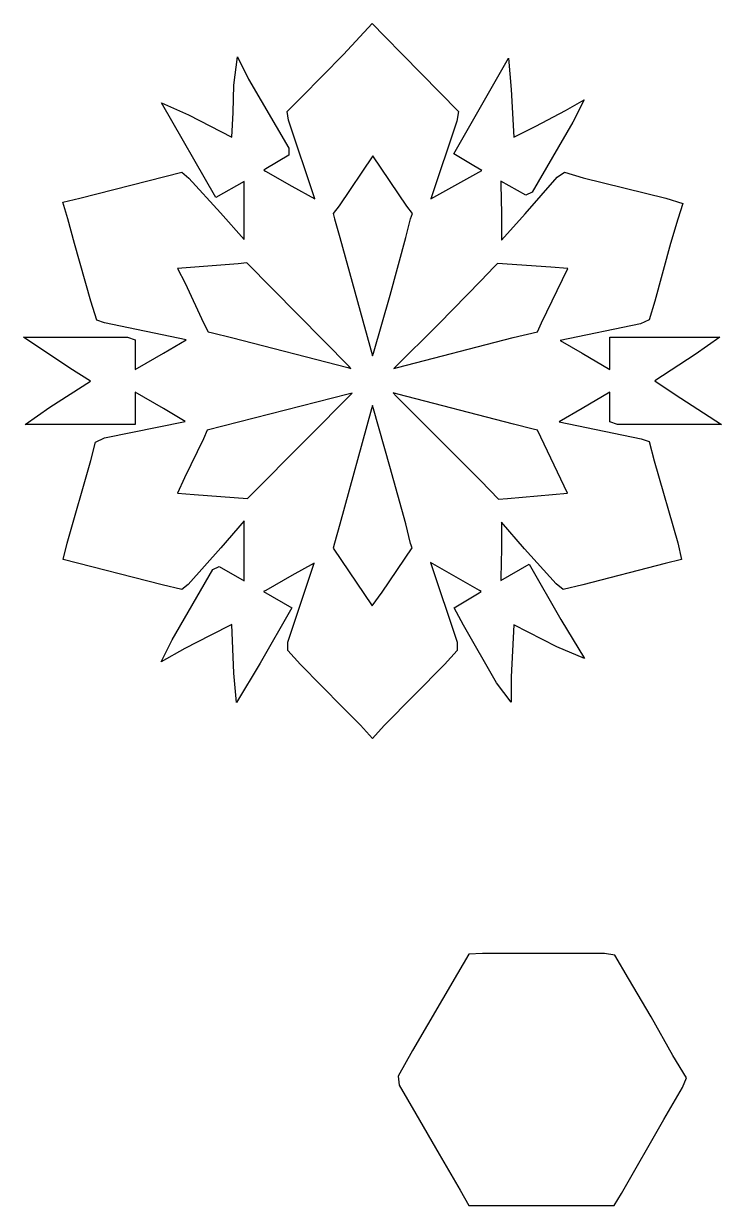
# Model space of a CAD drawing. Header units: centimetres. Extents: x -33.8 to 29.1, y -41.9 to 41.6.
# Drawn here: x -33.04 to -22.64, y -39.13 to -21.52 of the extents above; entities that cross this region are included whole.
import ezdxf

# ---------------------------------------------------------------- set-up
doc = ezdxf.new("R2010")
doc.units = ezdxf.units.CM
doc.header["$MEASUREMENT"] = 0
doc.layers.add('layer 1', color=7, linetype='Continuous')

msp = doc.modelspace()

# ---------------------------------------------------------------- linework, layer by layer
at = {"layer": 'layer 1', "color": 177}
for points, knots in [([(-23.644, -28.03249), (-23.644, -28.03249), (-23.71571, -27.74542), (-23.71571, -27.74542), (-23.71571, -27.74542), (-23.71571, -27.74542), (-23.83666, -27.70519), (-23.83666, -27.70519), (-23.83666, -27.70519), (-23.83666, -27.70519), (-25.06057, -27.45364), (-25.06057, -27.45364), (-25.06057, -27.45364), (-25.06057, -27.45364), (-24.71388, -27.25469), (-24.71388, -27.25469), (-24.71388, -27.25469), (-24.71388, -27.25469), (-24.30508, -27.01094), (-24.30508, -27.01094), (-24.30508, -27.01094), (-24.30508, -27.01094), (-24.30508, -27.45326), (-24.30508, -27.45326), (-24.30508, -27.45326), (-24.30508, -27.45326), (-24.18924, -27.49208), (-24.18924, -27.49208), (-24.18924, -27.49208), (-24.18924, -27.49208), (-22.64122, -27.49208), (-22.64122, -27.49208), (-22.64122, -27.49208), (-22.64122, -27.49208), (-22.90567, -27.31579), (-22.90567, -27.31579), (-22.90567, -27.31579), (-22.90567, -27.31579), (-23.33012, -27.04465), (-23.33012, -27.04465), (-23.33012, -27.04465), (-23.33012, -27.04465), (-23.63377, -26.84234), (-23.63377, -26.84234), (-23.63377, -26.84234), (-23.63377, -26.84234), (-23.03365, -26.44936), (-23.03365, -26.44936), (-23.03365, -26.44936), (-23.03365, -26.44936), (-22.66547, -26.19179), (-22.66547, -26.19179), (-22.66547, -26.19179), (-22.66547, -26.19179), (-24.30508, -26.19179), (-24.30508, -26.19179), (-24.30508, -26.19179), (-24.30508, -26.19179), (-24.30508, -26.67298), (-24.30508, -26.67298), (-24.30508, -26.67298), (-24.30508, -26.67298), (-24.715, -26.4285), (-24.715, -26.4285), (-24.715, -26.4285), (-24.715, -26.4285), (-25.0454, -26.2389), (-25.0454, -26.2389), (-25.0454, -26.2389), (-25.0454, -26.2389), (-23.84754, -25.99332), (-23.84754, -25.99332), (-23.84754, -25.99332), (-23.84754, -25.99332), (-23.71606, -25.93121), (-23.71606, -25.93121), (-23.71606, -25.93121), (-23.71606, -25.93121), (-23.63262, -25.65351), (-23.63262, -25.65351), (-23.63262, -25.65351), (-23.63262, -25.65351), (-23.39733, -24.79461), (-23.39733, -24.79461), (-23.39733, -24.79461), (-23.39733, -24.79461), (-23.29218, -24.43273), (-23.29218, -24.43273), (-23.29218, -24.43273), (-23.29218, -24.43273), (-23.21398, -24.1979), (-23.21398, -24.1979), (-23.21398, -24.1979), (-23.21398, -24.1979), (-23.4664, -24.12055), (-23.4664, -24.12055), (-23.4664, -24.12055), (-23.4664, -24.12055), (-24.70005, -23.81524), (-24.70005, -23.81524), (-24.70005, -23.81524), (-24.70005, -23.81524), (-24.97915, -23.7316), (-24.97915, -23.7316), (-24.97915, -23.7316), (-24.97915, -23.7316), (-25.08749, -23.8037), (-25.08749, -23.8037), (-25.08749, -23.8037), (-25.08749, -23.8037), (-25.5659, -24.35022), (-25.5659, -24.35022), (-25.5659, -24.35022), (-25.5659, -24.35022), (-25.9166, -24.74453), (-25.9166, -24.74453), (-25.9166, -24.74453), (-25.9166, -24.74453), (-25.9166, -24.35275), (-25.9166, -24.35275), (-25.9166, -24.35275), (-25.9166, -24.35275), (-25.92844, -23.90743), (-25.92844, -23.90743), (-25.92844, -23.90743), (-25.92844, -23.90743), (-25.92844, -23.86493), (-25.92844, -23.86493), (-25.92844, -23.86493), (-25.92844, -23.86493), (-25.55567, -24.07516), (-25.55567, -24.07516), (-25.55567, -24.07516), (-25.55567, -24.07516), (-25.46086, -24.02791), (-25.46086, -24.02791), (-25.46086, -24.02791), (-25.46086, -24.02791), (-24.85378, -22.98416), (-24.85378, -22.98416), (-24.85378, -22.98416), (-24.85378, -22.98416), (-24.68794, -22.6531), (-24.68794, -22.6531), (-24.68794, -22.6531), (-24.68794, -22.6531), (-24.96393, -22.8103), (-24.96393, -22.8103), (-24.96393, -22.8103), (-24.96393, -22.8103), (-25.40737, -23.04355), (-25.40737, -23.04355), (-25.40737, -23.04355), (-25.40737, -23.04355), (-25.73431, -23.20696), (-25.73431, -23.20696), (-25.73431, -23.20696), (-25.73431, -23.20696), (-25.77547, -22.49768), (-25.77547, -22.49768), (-25.77547, -22.49768), (-25.77547, -22.49768), (-25.81117, -22.03215), (-25.81117, -22.03215), (-25.81117, -22.03215), (-25.81117, -22.03215), (-26.6261, -23.45758), (-26.6261, -23.45758), (-26.6261, -23.45758), (-26.6261, -23.45758), (-26.33148, -23.63764), (-26.33148, -23.63764), (-26.33148, -23.63764), (-26.33148, -23.63764), (-26.2119, -23.70509), (-26.2119, -23.70509), (-26.2119, -23.70509), (-26.2119, -23.70509), (-26.97232, -24.12982), (-26.97232, -24.12982), (-26.97232, -24.12982), (-26.97232, -24.12982), (-26.58194, -22.97194), (-26.58194, -22.97194), (-26.58194, -22.97194), (-26.58194, -22.97194), (-26.55927, -22.82451), (-26.55927, -22.82451), (-26.55927, -22.82451), (-26.55927, -22.82451), (-27.39356, -21.97885), (-27.39356, -21.97885), (-27.39356, -21.97885), (-27.39356, -21.97885), (-27.65441, -21.70624), (-27.65441, -21.70624), (-27.65441, -21.70624), (-27.65441, -21.70624), (-27.84407, -21.51669), (-27.84407, -21.51669), (-27.84407, -21.51669), (-27.84407, -21.51669), (-28.27455, -21.978), (-28.27455, -21.978), (-28.27455, -21.978), (-28.27455, -21.978), (-28.89878, -22.61372), (-28.89878, -22.61372), (-28.89878, -22.61372), (-28.89878, -22.61372), (-29.10966, -22.82451), (-29.10966, -22.82451), (-29.10966, -22.82451), (-29.10966, -22.82451), (-29.09114, -22.95457), (-29.09114, -22.95457), (-29.09114, -22.95457), (-29.09114, -22.95457), (-28.69712, -24.13004), (-28.69712, -24.13004), (-28.69712, -24.13004), (-28.69712, -24.13004), (-29.0422, -23.94191), (-29.0422, -23.94191), (-29.0422, -23.94191), (-29.0422, -23.94191), (-29.43395, -23.71638), (-29.43395, -23.71638), (-29.43395, -23.71638), (-29.43395, -23.71638), (-29.46153, -23.70168), (-29.46153, -23.70168), (-29.46153, -23.70168), (-29.46153, -23.70168), (-29.42973, -23.68349), (-29.42973, -23.68349), (-29.42973, -23.68349), (-29.42973, -23.68349), (-29.08833, -23.47872), (-29.08833, -23.47872), (-29.08833, -23.47872), (-29.08833, -23.47872), (-29.08833, -23.3746), (-29.08833, -23.3746), (-29.08833, -23.3746), (-29.08833, -23.3746), (-29.68796, -22.34411), (-29.68796, -22.34411), (-29.68796, -22.34411), (-29.68796, -22.34411), (-29.85383, -22.0124), (-29.85383, -22.0124), (-29.85383, -22.0124), (-29.85383, -22.0124), (-29.9056, -22.43162), (-29.9056, -22.43162), (-29.9056, -22.43162), (-29.9056, -22.43162), (-29.91725, -22.84142), (-29.91725, -22.84142), (-29.91725, -22.84142), (-29.91725, -22.84142), (-29.93773, -23.20988), (-29.93773, -23.20988), (-29.93773, -23.20988), (-29.93773, -23.20988), (-30.58313, -22.87702), (-30.58313, -22.87702), (-30.58313, -22.87702), (-30.58313, -22.87702), (-30.98402, -22.69492), (-30.98402, -22.69492), (-30.98402, -22.69492), (-30.98402, -22.69492), (-30.17512, -24.10985), (-30.17512, -24.10985), (-30.17512, -24.10985), (-30.17512, -24.10985), (-29.75227, -23.86799), (-29.75227, -23.86799), (-29.75227, -23.86799), (-29.75227, -23.86799), (-29.75217, -24.73648), (-29.75217, -24.73648), (-29.75217, -24.73648), (-29.75217, -24.73648), (-30.10368, -24.33764), (-30.10368, -24.33764), (-30.10368, -24.33764), (-30.10368, -24.33764), (-30.57533, -23.81911), (-30.57533, -23.81911), (-30.57533, -23.81911), (-30.57533, -23.81911), (-30.68255, -23.73188), (-30.68255, -23.73188), (-30.68255, -23.73188), (-30.68255, -23.73188), (-32.20095, -24.12008), (-32.20095, -24.12008), (-32.20095, -24.12008), (-32.20095, -24.12008), (-32.45506, -24.17862), (-32.45506, -24.17862), (-32.45506, -24.17862), (-32.45506, -24.17862), (-32.37855, -24.42643), (-32.37855, -24.42643), (-32.37855, -24.42643), (-32.37855, -24.42643), (-32.28354, -24.79434), (-32.28354, -24.79434), (-32.28354, -24.79434), (-32.28354, -24.79434), (-32.03565, -25.65566), (-32.03565, -25.65566), (-32.03565, -25.65566), (-32.03565, -25.65566), (-31.9506, -25.93918), (-31.9506, -25.93918), (-31.9506, -25.93918), (-31.9506, -25.93918), (-31.83249, -25.97856), (-31.83249, -25.97856), (-31.83249, -25.97856), (-31.83249, -25.97856), (-30.61687, -26.22842), (-30.61687, -26.22842), (-30.61687, -26.22842), (-30.61687, -26.22842), (-30.95396, -26.4285), (-30.95396, -26.4285), (-30.95396, -26.4285), (-30.95396, -26.4285), (-31.34459, -26.65337), (-31.34459, -26.65337), (-31.34459, -26.65337), (-31.34459, -26.65337), (-31.37569, -26.67202), (-31.37569, -26.67202), (-31.37569, -26.67202), (-31.37569, -26.67202), (-31.37569, -26.2303), (-31.37569, -26.2303), (-31.37569, -26.2303), (-31.37569, -26.2303), (-31.49164, -26.19179), (-31.49164, -26.19179), (-31.49164, -26.19179), (-31.49164, -26.19179), (-33.03908, -26.19179), (-33.03908, -26.19179), (-33.03908, -26.19179), (-33.03908, -26.19179), (-32.34868, -26.65214), (-32.34868, -26.65214), (-32.34868, -26.65214), (-32.34868, -26.65214), (-32.04318, -26.84553), (-32.04318, -26.84553), (-32.04318, -26.84553), (-32.04318, -26.84553), (-32.64712, -27.2345), (-32.64712, -27.2345), (-32.64712, -27.2345), (-32.64712, -27.2345), (-33.0153, -27.49208), (-33.0153, -27.49208), (-33.0153, -27.49208), (-33.0153, -27.49208), (-31.37569, -27.49208), (-31.37569, -27.49208), (-31.37569, -27.49208), (-31.37569, -27.49208), (-31.37569, -27.00808), (-31.37569, -27.00808), (-31.37569, -27.00808), (-31.37569, -27.00808), (-30.95508, -27.25469), (-30.95508, -27.25469), (-30.95508, -27.25469), (-30.95508, -27.25469), (-30.63258, -27.44601), (-30.63258, -27.44601), (-30.63258, -27.44601), (-30.63258, -27.44601), (-31.83295, -27.69043), (-31.83295, -27.69043), (-31.83295, -27.69043), (-31.83295, -27.69043), (-31.96716, -27.75369), (-31.96716, -27.75369), (-31.96716, -27.75369), (-31.96716, -27.75369), (-32.03592, -28.02921), (-32.03592, -28.02921), (-32.03592, -28.02921), (-32.03592, -28.02921), (-32.39096, -29.25976), (-32.39096, -29.25976), (-32.39096, -29.25976), (-32.39096, -29.25976), (-32.4481, -29.5068), (-32.4481, -29.5068), (-32.4481, -29.5068), (-32.4481, -29.5068), (-30.97537, -29.88175), (-30.97537, -29.88175), (-30.97537, -29.88175), (-30.97537, -29.88175), (-30.68209, -29.95158), (-30.68209, -29.95158), (-30.68209, -29.95158), (-30.68209, -29.95158), (-30.58651, -29.87518), (-30.58651, -29.87518), (-30.58651, -29.87518), (-30.58651, -29.87518), (-30.10218, -29.33269), (-30.10218, -29.33269), (-30.10218, -29.33269), (-30.10218, -29.33269), (-29.75233, -28.92883), (-29.75233, -28.92883), (-29.75233, -28.92883), (-29.75233, -28.92883), (-29.75233, -29.82049), (-29.75233, -29.82049), (-29.75233, -29.82049), (-29.75233, -29.82049), (-30.12512, -29.60868), (-30.12512, -29.60868), (-30.12512, -29.60868), (-30.12512, -29.60868), (-30.21994, -29.65595), (-30.21994, -29.65595), (-30.21994, -29.65595), (-30.21994, -29.65595), (-30.82709, -30.69987), (-30.82709, -30.69987), (-30.82709, -30.69987), (-30.82709, -30.69987), (-30.9919, -31.03084), (-30.9919, -31.03084), (-30.9919, -31.03084), (-30.9919, -31.03084), (-30.63885, -30.8288), (-30.63885, -30.8288), (-30.63885, -30.8288), (-30.63885, -30.8288), (-30.26052, -30.63972), (-30.26052, -30.63972), (-30.26052, -30.63972), (-30.26052, -30.63972), (-29.93653, -30.47265), (-29.93653, -30.47265), (-29.93653, -30.47265), (-29.93653, -30.47265), (-29.90522, -31.19857), (-29.90522, -31.19857), (-29.90522, -31.19857), (-29.90522, -31.19857), (-29.86905, -31.63489), (-29.86905, -31.63489), (-29.86905, -31.63489), (-29.86905, -31.63489), (-29.51366, -31.04983), (-29.51366, -31.04983), (-29.51366, -31.04983), (-29.51366, -31.04983), (-29.04163, -30.22429), (-29.04163, -30.22429), (-29.04163, -30.22429), (-29.04163, -30.22429), (-29.46489, -29.98382), (-29.46489, -29.98382), (-29.46489, -29.98382), (-29.46489, -29.98382), (-29.43123, -29.96587), (-29.43123, -29.96587), (-29.43123, -29.96587), (-29.43123, -29.96587), (-29.04417, -29.74305), (-29.04417, -29.74305), (-29.04417, -29.74305), (-29.04417, -29.74305), (-28.71122, -29.56141), (-28.71122, -29.56141), (-28.71122, -29.56141), (-28.71122, -29.56141), (-29.10385, -30.73895), (-29.10385, -30.73895), (-29.10385, -30.73895), (-29.10385, -30.73895), (-29.10385, -30.8632), (-29.10385, -30.8632), (-29.10385, -30.8632), (-29.10385, -30.8632), (-28.9113, -31.06947), (-28.9113, -31.06947), (-28.9113, -31.06947), (-28.9113, -31.06947), (-28.28573, -31.70649), (-28.28573, -31.70649), (-28.28573, -31.70649), (-28.28573, -31.70649), (-28.01801, -31.97383), (-28.01801, -31.97383), (-28.01801, -31.97383), (-28.01801, -31.97383), (-27.84038, -32.1711), (-27.84038, -32.1711), (-27.84038, -32.1711), (-27.84038, -32.1711), (-27.66627, -31.97751), (-27.66627, -31.97751), (-27.66627, -31.97751), (-27.66627, -31.97751), (-26.7678, -31.06778), (-26.7678, -31.06778), (-26.7678, -31.06778), (-26.7678, -31.06778), (-26.57686, -30.8632), (-26.57686, -30.8632), (-26.57686, -30.8632), (-26.57686, -30.8632), (-26.57686, -30.73895), (-26.57686, -30.73895), (-26.57686, -30.73895), (-26.57686, -30.73895), (-26.97361, -29.54916), (-26.97361, -29.54916), (-26.97361, -29.54916), (-26.97361, -29.54916), (-26.24681, -29.96745), (-26.24681, -29.96745), (-26.24681, -29.96745), (-26.24681, -29.96745), (-26.21924, -29.98216), (-26.21924, -29.98216), (-26.21924, -29.98216), (-26.21924, -29.98216), (-26.25104, -30.00035), (-26.25104, -30.00035), (-26.25104, -30.00035), (-26.25104, -30.00035), (-26.62206, -30.22287), (-26.62206, -30.22287), (-26.62206, -30.22287), (-26.62206, -30.22287), (-26.48532, -30.48441), (-26.48532, -30.48441), (-26.48532, -30.48441), (-26.48532, -30.48441), (-25.99008, -31.34472), (-25.99008, -31.34472), (-25.99008, -31.34472), (-25.99008, -31.34472), (-25.77517, -31.63227), (-25.77517, -31.63227), (-25.77517, -31.63227), (-25.77517, -31.63227), (-25.77536, -31.25498), (-25.77536, -31.25498), (-25.77536, -31.25498), (-25.77536, -31.25498), (-25.73158, -30.47988), (-25.73158, -30.47988), (-25.73158, -30.47988), (-25.73158, -30.47988), (-25.09483, -30.80805), (-25.09483, -30.80805), (-25.09483, -30.80805), (-25.09483, -30.80805), (-24.68087, -30.98038), (-24.68087, -30.98038), (-24.68087, -30.98038), (-24.68087, -30.98038), (-25.03318, -30.40039), (-25.03318, -30.40039), (-25.03318, -30.40039), (-25.03318, -30.40039), (-25.50567, -29.5739), (-25.50567, -29.5739), (-25.50567, -29.5739), (-25.50567, -29.5739), (-25.92844, -29.81579), (-25.92844, -29.81579), (-25.92844, -29.81579), (-25.92844, -29.81579), (-25.92844, -29.77905), (-25.92844, -29.77905), (-25.92844, -29.77905), (-25.92844, -29.77905), (-25.9166, -29.34039), (-25.9166, -29.34039), (-25.9166, -29.34039), (-25.9166, -29.34039), (-25.9166, -28.95008), (-25.9166, -28.95008), (-25.9166, -28.95008), (-25.9166, -28.95008), (-25.57708, -29.34622), (-25.57708, -29.34622), (-25.57708, -29.34622), (-25.57708, -29.34622), (-25.10544, -29.86476), (-25.10544, -29.86476), (-25.10544, -29.86476), (-25.10544, -29.86476), (-24.9987, -29.95158), (-24.9987, -29.95158), (-24.9987, -29.95158), (-24.9987, -29.95158), (-24.70343, -29.88129), (-24.70343, -29.88129), (-24.70343, -29.88129), (-24.70343, -29.88129), (-23.47985, -29.56376), (-23.47985, -29.56376), (-23.47985, -29.56376), (-23.47985, -29.56376), (-23.23277, -29.5068), (-23.23277, -29.5068), (-23.23277, -29.5068), (-23.23277, -29.5068), (-23.29114, -29.2546), (-23.29114, -29.2546), (-23.29114, -29.2546), (-23.29114, -29.2546), (-23.644, -28.03249), (-23.644, -28.03249)], [0, 0, 0, 0, 0.00628931, 0.00628931, 0.00628931, 0.00628931, 0.01257862, 0.01257862, 0.01257862, 0.01257862, 0.01886792, 0.01886792, 0.01886792, 0.01886792, 0.02515723, 0.02515723, 0.02515723, 0.02515723, 0.03144654, 0.03144654, 0.03144654, 0.03144654, 0.03773585, 0.03773585, 0.03773585, 0.03773585, 0.04402516, 0.04402516, 0.04402516, 0.04402516, 0.05031447, 0.05031447, 0.05031447, 0.05031447, 0.05660377, 0.05660377, 0.05660377, 0.05660377, 0.06289308, 0.06289308, 0.06289308, 0.06289308, 0.06918239, 0.06918239, 0.06918239, 0.06918239, 0.0754717, 0.0754717, 0.0754717, 0.0754717, 0.08176101, 0.08176101, 0.08176101, 0.08176101, 0.08805031, 0.08805031, 0.08805031, 0.08805031, 0.09433962, 0.09433962, 0.09433962, 0.09433962, 0.10062893, 0.10062893, 0.10062893, 0.10062893, 0.10691824, 0.10691824, 0.10691824, 0.10691824, 0.11320755, 0.11320755, 0.11320755, 0.11320755, 0.11949686, 0.11949686, 0.11949686, 0.11949686, 0.12578616, 0.12578616, 0.12578616, 0.12578616, 0.13207547, 0.13207547, 0.13207547, 0.13207547, 0.13836478, 0.13836478, 0.13836478, 0.13836478, 0.14465409, 0.14465409, 0.14465409, 0.14465409, 0.1509434, 0.1509434, 0.1509434, 0.1509434, 0.1572327, 0.1572327, 0.1572327, 0.1572327, 0.16352201, 0.16352201, 0.16352201, 0.16352201, 0.16981132, 0.16981132, 0.16981132, 0.16981132, 0.17610063, 0.17610063, 0.17610063, 0.17610063, 0.18238994, 0.18238994, 0.18238994, 0.18238994, 0.18867925, 0.18867925, 0.18867925, 0.18867925, 0.19496855, 0.19496855, 0.19496855, 0.19496855, 0.20125786, 0.20125786, 0.20125786, 0.20125786, 0.20754717, 0.20754717, 0.20754717, 0.20754717, 0.21383648, 0.21383648, 0.21383648, 0.21383648, 0.22012579, 0.22012579, 0.22012579, 0.22012579, 0.22641509, 0.22641509, 0.22641509, 0.22641509, 0.2327044, 0.2327044, 0.2327044, 0.2327044, 0.23899371, 0.23899371, 0.23899371, 0.23899371, 0.24528302, 0.24528302, 0.24528302, 0.24528302, 0.25157233, 0.25157233, 0.25157233, 0.25157233, 0.25786164, 0.25786164, 0.25786164, 0.25786164, 0.26415094, 0.26415094, 0.26415094, 0.26415094, 0.27044025, 0.27044025, 0.27044025, 0.27044025, 0.27672956, 0.27672956, 0.27672956, 0.27672956, 0.28301887, 0.28301887, 0.28301887, 0.28301887, 0.28930818, 0.28930818, 0.28930818, 0.28930818, 0.29559748, 0.29559748, 0.29559748, 0.29559748, 0.30188679, 0.30188679, 0.30188679, 0.30188679, 0.3081761, 0.3081761, 0.3081761, 0.3081761, 0.31446541, 0.31446541, 0.31446541, 0.31446541, 0.32075472, 0.32075472, 0.32075472, 0.32075472, 0.32704403, 0.32704403, 0.32704403, 0.32704403, 0.33333333, 0.33333333, 0.33333333, 0.33333333, 0.33962264, 0.33962264, 0.33962264, 0.33962264, 0.34591195, 0.34591195, 0.34591195, 0.34591195, 0.35220126, 0.35220126, 0.35220126, 0.35220126, 0.35849057, 0.35849057, 0.35849057, 0.35849057, 0.36477987, 0.36477987, 0.36477987, 0.36477987, 0.37106918, 0.37106918, 0.37106918, 0.37106918, 0.37735849, 0.37735849, 0.37735849, 0.37735849, 0.3836478, 0.3836478, 0.3836478, 0.3836478, 0.38993711, 0.38993711, 0.38993711, 0.38993711, 0.39622642, 0.39622642, 0.39622642, 0.39622642, 0.40251572, 0.40251572, 0.40251572, 0.40251572, 0.40880503, 0.40880503, 0.40880503, 0.40880503, 0.41509434, 0.41509434, 0.41509434, 0.41509434, 0.42138365, 0.42138365, 0.42138365, 0.42138365, 0.42767296, 0.42767296, 0.42767296, 0.42767296, 0.43396226, 0.43396226, 0.43396226, 0.43396226, 0.44025157, 0.44025157, 0.44025157, 0.44025157, 0.44654088, 0.44654088, 0.44654088, 0.44654088, 0.45283019, 0.45283019, 0.45283019, 0.45283019, 0.4591195, 0.4591195, 0.4591195, 0.4591195, 0.46540881, 0.46540881, 0.46540881, 0.46540881, 0.47169811, 0.47169811, 0.47169811, 0.47169811, 0.47798742, 0.47798742, 0.47798742, 0.47798742, 0.48427673, 0.48427673, 0.48427673, 0.48427673, 0.49056604, 0.49056604, 0.49056604, 0.49056604, 0.49685535, 0.49685535, 0.49685535, 0.49685535, 0.50314465, 0.50314465, 0.50314465, 0.50314465, 0.50943396, 0.50943396, 0.50943396, 0.50943396, 0.51572327, 0.51572327, 0.51572327, 0.51572327, 0.52201258, 0.52201258, 0.52201258, 0.52201258, 0.52830189, 0.52830189, 0.52830189, 0.52830189, 0.53459119, 0.53459119, 0.53459119, 0.53459119, 0.5408805, 0.5408805, 0.5408805, 0.5408805, 0.54716981, 0.54716981, 0.54716981, 0.54716981, 0.55345912, 0.55345912, 0.55345912, 0.55345912, 0.55974843, 0.55974843, 0.55974843, 0.55974843, 0.56603774, 0.56603774, 0.56603774, 0.56603774, 0.57232704, 0.57232704, 0.57232704, 0.57232704, 0.57861635, 0.57861635, 0.57861635, 0.57861635, 0.58490566, 0.58490566, 0.58490566, 0.58490566, 0.59119497, 0.59119497, 0.59119497, 0.59119497, 0.59748428, 0.59748428, 0.59748428, 0.59748428, 0.60377358, 0.60377358, 0.60377358, 0.60377358, 0.61006289, 0.61006289, 0.61006289, 0.61006289, 0.6163522, 0.6163522, 0.6163522, 0.6163522, 0.62264151, 0.62264151, 0.62264151, 0.62264151, 0.62893082, 0.62893082, 0.62893082, 0.62893082, 0.63522013, 0.63522013, 0.63522013, 0.63522013, 0.64150943, 0.64150943, 0.64150943, 0.64150943, 0.64779874, 0.64779874, 0.64779874, 0.64779874, 0.65408805, 0.65408805, 0.65408805, 0.65408805, 0.66037736, 0.66037736, 0.66037736, 0.66037736, 0.66666667, 0.66666667, 0.66666667, 0.66666667, 0.67295597, 0.67295597, 0.67295597, 0.67295597, 0.67924528, 0.67924528, 0.67924528, 0.67924528, 0.68553459, 0.68553459, 0.68553459, 0.68553459, 0.6918239, 0.6918239, 0.6918239, 0.6918239, 0.69811321, 0.69811321, 0.69811321, 0.69811321, 0.70440252, 0.70440252, 0.70440252, 0.70440252, 0.71069182, 0.71069182, 0.71069182, 0.71069182, 0.71698113, 0.71698113, 0.71698113, 0.71698113, 0.72327044, 0.72327044, 0.72327044, 0.72327044, 0.72955975, 0.72955975, 0.72955975, 0.72955975, 0.73584906, 0.73584906, 0.73584906, 0.73584906, 0.74213836, 0.74213836, 0.74213836, 0.74213836, 0.74842767, 0.74842767, 0.74842767, 0.74842767, 0.75471698, 0.75471698, 0.75471698, 0.75471698, 0.76100629, 0.76100629, 0.76100629, 0.76100629, 0.7672956, 0.7672956, 0.7672956, 0.7672956, 0.77358491, 0.77358491, 0.77358491, 0.77358491, 0.77987421, 0.77987421, 0.77987421, 0.77987421, 0.78616352, 0.78616352, 0.78616352, 0.78616352, 0.79245283, 0.79245283, 0.79245283, 0.79245283, 0.79874214, 0.79874214, 0.79874214, 0.79874214, 0.80503145, 0.80503145, 0.80503145, 0.80503145, 0.81132075, 0.81132075, 0.81132075, 0.81132075, 0.81761006, 0.81761006, 0.81761006, 0.81761006, 0.82389937, 0.82389937, 0.82389937, 0.82389937, 0.83018868, 0.83018868, 0.83018868, 0.83018868, 0.83647799, 0.83647799, 0.83647799, 0.83647799, 0.8427673, 0.8427673, 0.8427673, 0.8427673, 0.8490566, 0.8490566, 0.8490566, 0.8490566, 0.85534591, 0.85534591, 0.85534591, 0.85534591, 0.86163522, 0.86163522, 0.86163522, 0.86163522, 0.86792453, 0.86792453, 0.86792453, 0.86792453, 0.87421384, 0.87421384, 0.87421384, 0.87421384, 0.88050314, 0.88050314, 0.88050314, 0.88050314, 0.88679245, 0.88679245, 0.88679245, 0.88679245, 0.89308176, 0.89308176, 0.89308176, 0.89308176, 0.89937107, 0.89937107, 0.89937107, 0.89937107, 0.90566038, 0.90566038, 0.90566038, 0.90566038, 0.91194969, 0.91194969, 0.91194969, 0.91194969, 0.91823899, 0.91823899, 0.91823899, 0.91823899, 0.9245283, 0.9245283, 0.9245283, 0.9245283, 0.93081761, 0.93081761, 0.93081761, 0.93081761, 0.93710692, 0.93710692, 0.93710692, 0.93710692, 0.94339623, 0.94339623, 0.94339623, 0.94339623, 0.94968553, 0.94968553, 0.94968553, 0.94968553, 0.95597484, 0.95597484, 0.95597484, 0.95597484, 0.96226415, 0.96226415, 0.96226415, 0.96226415, 0.96855346, 0.96855346, 0.96855346, 0.96855346, 0.97484277, 0.97484277, 0.97484277, 0.97484277, 0.98113208, 0.98113208, 0.98113208, 0.98113208, 0.98742138, 0.98742138, 0.98742138, 0.98742138, 1, 1, 1, 1]), ([(-28.33835, -24.2323), (-28.33835, -24.2323), (-28.33835, -24.2323), (-28.33835, -24.2323), (-28.33835, -24.2323), (-28.33835, -24.2323), (-27.83446, -23.48802), (-27.83446, -23.48802), (-27.83446, -23.48802), (-27.83446, -23.48802), (-27.32788, -24.23623), (-27.32788, -24.23623), (-27.32788, -24.23623), (-27.32788, -24.23623), (-27.24643, -24.34471), (-27.24643, -24.34471), (-27.24643, -24.34471), (-27.24643, -24.34471), (-27.27346, -24.42616), (-27.27346, -24.42616), (-27.27346, -24.42616), (-27.27346, -24.42616), (-27.34375, -24.70694), (-27.34375, -24.70694), (-27.34375, -24.70694), (-27.34375, -24.70694), (-27.57915, -25.56611), (-27.57915, -25.56611), (-27.57915, -25.56611), (-27.57915, -25.56611), (-27.82762, -26.42962), (-27.82762, -26.42962), (-27.82762, -26.42962), (-27.82762, -26.42962), (-27.83768, -26.47001), (-27.83768, -26.47001), (-27.83768, -26.47001), (-27.83768, -26.47001), (-28.32575, -24.70544), (-28.32575, -24.70544), (-28.32575, -24.70544), (-28.32575, -24.70544), (-28.40665, -24.42869), (-28.40665, -24.42869), (-28.40665, -24.42869), (-28.40665, -24.42869), (-28.42474, -24.34754), (-28.42474, -24.34754), (-28.42474, -24.34754), (-28.42474, -24.34754), (-28.33835, -24.2323), (-28.33835, -24.2323)], [0, 0, 0, 0, 0.07142857, 0.07142857, 0.07142857, 0.07142857, 0.14285714, 0.14285714, 0.14285714, 0.14285714, 0.21428571, 0.21428571, 0.21428571, 0.21428571, 0.28571429, 0.28571429, 0.28571429, 0.28571429, 0.35714286, 0.35714286, 0.35714286, 0.35714286, 0.42857143, 0.42857143, 0.42857143, 0.42857143, 0.5, 0.5, 0.5, 0.5, 0.57142857, 0.57142857, 0.57142857, 0.57142857, 0.64285714, 0.64285714, 0.64285714, 0.64285714, 0.71428571, 0.71428571, 0.71428571, 0.71428571, 0.78571429, 0.78571429, 0.78571429, 0.78571429, 0.85714286, 0.85714286, 0.85714286, 0.85714286, 1, 1, 1, 1]), ([(-28.18939, -26.62912), (-28.18939, -26.62912), (-28.18939, -26.62912), (-28.18939, -26.62912), (-28.18939, -26.62912), (-28.18939, -26.62912), (-28.16146, -26.6555), (-28.16146, -26.6555), (-28.16146, -26.6555), (-28.16146, -26.6555), (-28.20557, -26.64265), (-28.20557, -26.64265), (-28.20557, -26.64265), (-28.20557, -26.64265), (-29.93942, -26.19471), (-29.93942, -26.19471), (-29.93942, -26.19471), (-29.93942, -26.19471), (-30.22482, -26.12338), (-30.22482, -26.12338), (-30.22482, -26.12338), (-30.22482, -26.12338), (-30.28709, -26.10952), (-30.28709, -26.10952), (-30.28709, -26.10952), (-30.28709, -26.10952), (-30.35872, -25.97676), (-30.35872, -25.97676), (-30.35872, -25.97676), (-30.35872, -25.97676), (-30.63209, -25.38306), (-30.63209, -25.38306), (-30.63209, -25.38306), (-30.63209, -25.38306), (-30.74496, -25.16806), (-30.74496, -25.16806), (-30.74496, -25.16806), (-30.74496, -25.16806), (-29.84387, -25.0988), (-29.84387, -25.0988), (-29.84387, -25.0988), (-29.84387, -25.0988), (-29.71485, -25.08159), (-29.71485, -25.08159), (-29.71485, -25.08159), (-29.71485, -25.08159), (-28.18939, -26.62912), (-28.18939, -26.62912)], [0, 0, 0, 0, 0.07692308, 0.07692308, 0.07692308, 0.07692308, 0.15384615, 0.15384615, 0.15384615, 0.15384615, 0.23076923, 0.23076923, 0.23076923, 0.23076923, 0.30769231, 0.30769231, 0.30769231, 0.30769231, 0.38461538, 0.38461538, 0.38461538, 0.38461538, 0.46153846, 0.46153846, 0.46153846, 0.46153846, 0.53846154, 0.53846154, 0.53846154, 0.53846154, 0.61538462, 0.61538462, 0.61538462, 0.61538462, 0.69230769, 0.69230769, 0.69230769, 0.69230769, 0.76923077, 0.76923077, 0.76923077, 0.76923077, 0.84615385, 0.84615385, 0.84615385, 0.84615385, 1, 1, 1, 1]), ([(-25.18372, -25.14646), (-25.18372, -25.14646), (-25.18372, -25.14646), (-25.18372, -25.14646), (-25.18372, -25.14646), (-25.18372, -25.14646), (-24.92877, -25.16768), (-24.92877, -25.16768), (-24.92877, -25.16768), (-24.92877, -25.16768), (-25.32308, -25.97903), (-25.32308, -25.97903), (-25.32308, -25.97903), (-25.32308, -25.97903), (-25.37927, -26.10993), (-25.37927, -26.10993), (-25.37927, -26.10993), (-25.37927, -26.10993), (-25.7423, -26.19487), (-25.7423, -26.19487), (-25.7423, -26.19487), (-25.7423, -26.19487), (-27.46544, -26.64322), (-27.46544, -26.64322), (-27.46544, -26.64322), (-27.46544, -26.64322), (-27.52094, -26.65877), (-27.52094, -26.65877), (-27.52094, -26.65877), (-27.52094, -26.65877), (-26.85201, -25.99002), (-26.85201, -25.99002), (-26.85201, -25.99002), (-26.85201, -25.99002), (-26.22586, -25.35234), (-26.22586, -25.35234), (-26.22586, -25.35234), (-26.22586, -25.35234), (-26.02732, -25.1422), (-26.02732, -25.1422), (-26.02732, -25.1422), (-26.02732, -25.1422), (-25.975, -25.08991), (-25.975, -25.08991), (-25.975, -25.08991), (-25.975, -25.08991), (-25.18372, -25.14646), (-25.18372, -25.14646)], [0, 0, 0, 0, 0.07692308, 0.07692308, 0.07692308, 0.07692308, 0.15384615, 0.15384615, 0.15384615, 0.15384615, 0.23076923, 0.23076923, 0.23076923, 0.23076923, 0.30769231, 0.30769231, 0.30769231, 0.30769231, 0.38461538, 0.38461538, 0.38461538, 0.38461538, 0.46153846, 0.46153846, 0.46153846, 0.46153846, 0.53846154, 0.53846154, 0.53846154, 0.53846154, 0.61538462, 0.61538462, 0.61538462, 0.61538462, 0.69230769, 0.69230769, 0.69230769, 0.69230769, 0.76923077, 0.76923077, 0.76923077, 0.76923077, 0.84615385, 0.84615385, 0.84615385, 0.84615385, 1, 1, 1, 1]), ([(-30.49669, -28.53741), (-30.49669, -28.53741), (-30.49669, -28.53741), (-30.49669, -28.53741), (-30.49669, -28.53741), (-30.49669, -28.53741), (-30.74684, -28.51561), (-30.74684, -28.51561), (-30.74684, -28.51561), (-30.74684, -28.51561), (-30.64262, -28.28668), (-30.64262, -28.28668), (-30.64262, -28.28668), (-30.64262, -28.28668), (-30.35768, -27.70481), (-30.35768, -27.70481), (-30.35768, -27.70481), (-30.35768, -27.70481), (-30.30231, -27.57565), (-30.30231, -27.57565), (-30.30231, -27.57565), (-30.30231, -27.57565), (-28.20257, -27.04034), (-28.20257, -27.04034), (-28.20257, -27.04034), (-28.20257, -27.04034), (-28.14373, -27.02316), (-28.14373, -27.02316), (-28.14373, -27.02316), (-28.14373, -27.02316), (-28.8163, -27.70492), (-28.8163, -27.70492), (-28.8163, -27.70492), (-28.8163, -27.70492), (-29.70503, -28.59322), (-29.70503, -28.59322), (-29.70503, -28.59322), (-29.70503, -28.59322), (-30.49669, -28.53741), (-30.49669, -28.53741)], [0, 0, 0, 0, 0.09090909, 0.09090909, 0.09090909, 0.09090909, 0.18181818, 0.18181818, 0.18181818, 0.18181818, 0.27272727, 0.27272727, 0.27272727, 0.27272727, 0.36363636, 0.36363636, 0.36363636, 0.36363636, 0.45454545, 0.45454545, 0.45454545, 0.45454545, 0.54545455, 0.54545455, 0.54545455, 0.54545455, 0.63636364, 0.63636364, 0.63636364, 0.63636364, 0.72727273, 0.72727273, 0.72727273, 0.72727273, 0.81818182, 0.81818182, 0.81818182, 0.81818182, 1, 1, 1, 1]), ([(-26.22775, -28.32953), (-26.22775, -28.32953), (-26.22775, -28.32953), (-26.22775, -28.32953), (-26.22775, -28.32953), (-26.22775, -28.32953), (-27.48753, -27.07051), (-27.48753, -27.07051), (-27.48753, -27.07051), (-27.48753, -27.07051), (-27.53385, -27.02147), (-27.53385, -27.02147), (-27.53385, -27.02147), (-27.53385, -27.02147), (-27.46374, -27.04111), (-27.46374, -27.04111), (-27.46374, -27.04111), (-27.46374, -27.04111), (-25.7405, -27.48943), (-25.7405, -27.48943), (-25.7405, -27.48943), (-25.7405, -27.48943), (-25.44422, -27.56049), (-25.44422, -27.56049), (-25.44422, -27.56049), (-25.44422, -27.56049), (-25.38135, -27.5744), (-25.38135, -27.5744), (-25.38135, -27.5744), (-25.38135, -27.5744), (-24.93414, -28.51654), (-24.93414, -28.51654), (-24.93414, -28.51654), (-24.93414, -28.51654), (-25.83062, -28.59614), (-25.83062, -28.59614), (-25.83062, -28.59614), (-25.83062, -28.59614), (-25.96232, -28.60492), (-25.96232, -28.60492), (-25.96232, -28.60492), (-25.96232, -28.60492), (-26.22775, -28.32953), (-26.22775, -28.32953)], [0, 0, 0, 0, 0.08333333, 0.08333333, 0.08333333, 0.08333333, 0.16666667, 0.16666667, 0.16666667, 0.16666667, 0.25, 0.25, 0.25, 0.25, 0.33333333, 0.33333333, 0.33333333, 0.33333333, 0.41666667, 0.41666667, 0.41666667, 0.41666667, 0.5, 0.5, 0.5, 0.5, 0.58333333, 0.58333333, 0.58333333, 0.58333333, 0.66666667, 0.66666667, 0.66666667, 0.66666667, 0.75, 0.75, 0.75, 0.75, 0.83333333, 0.83333333, 0.83333333, 0.83333333, 1, 1, 1, 1]), ([(-27.6938, -29.99028), (-27.6938, -29.99028), (-27.6938, -29.99028), (-27.6938, -29.99028), (-27.6938, -29.99028), (-27.6938, -29.99028), (-27.84565, -30.19666), (-27.84565, -30.19666), (-27.84565, -30.19666), (-27.84565, -30.19666), (-28.42512, -29.33758), (-28.42512, -29.33758), (-28.42512, -29.33758), (-28.42512, -29.33758), (-28.40826, -29.26126), (-28.40826, -29.26126), (-28.40826, -29.26126), (-28.40826, -29.26126), (-28.32528, -28.97689), (-28.32528, -28.97689), (-28.32528, -28.97689), (-28.32528, -28.97689), (-27.8541, -27.2578), (-27.8541, -27.2578), (-27.8541, -27.2578), (-27.8541, -27.2578), (-27.83935, -27.20712), (-27.83935, -27.20712), (-27.83935, -27.20712), (-27.83935, -27.20712), (-27.82677, -27.25741), (-27.82677, -27.25741), (-27.82677, -27.25741), (-27.82677, -27.25741), (-27.57953, -28.11661), (-27.57953, -28.11661), (-27.57953, -28.11661), (-27.57953, -28.11661), (-27.34422, -28.97485), (-27.34422, -28.97485), (-27.34422, -28.97485), (-27.34422, -28.97485), (-27.27139, -29.26475), (-27.27139, -29.26475), (-27.27139, -29.26475), (-27.27139, -29.26475), (-27.24981, -29.32939), (-27.24981, -29.32939), (-27.24981, -29.32939), (-27.24981, -29.32939), (-27.6938, -29.99028), (-27.6938, -29.99028)], [0, 0, 0, 0, 0.07142857, 0.07142857, 0.07142857, 0.07142857, 0.14285714, 0.14285714, 0.14285714, 0.14285714, 0.21428571, 0.21428571, 0.21428571, 0.21428571, 0.28571429, 0.28571429, 0.28571429, 0.28571429, 0.35714286, 0.35714286, 0.35714286, 0.35714286, 0.42857143, 0.42857143, 0.42857143, 0.42857143, 0.5, 0.5, 0.5, 0.5, 0.57142857, 0.57142857, 0.57142857, 0.57142857, 0.64285714, 0.64285714, 0.64285714, 0.64285714, 0.71428571, 0.71428571, 0.71428571, 0.71428571, 0.78571429, 0.78571429, 0.78571429, 0.78571429, 0.85714286, 0.85714286, 0.85714286, 0.85714286, 1, 1, 1, 1]), ([(-23.22241, -37.3744), (-23.22241, -37.3744), (-23.22241, -37.3744), (-23.22241, -37.3744), (-23.22241, -37.3744), (-23.22241, -37.3744), (-23.49756, -37.85265), (-23.49756, -37.85265), (-23.49756, -37.85265), (-23.49756, -37.85265), (-24.13152, -38.95262), (-24.13152, -38.95262), (-24.13152, -38.95262), (-24.13152, -38.95262), (-24.23919, -39.13196), (-24.23919, -39.13196), (-24.23919, -39.13196), (-24.23919, -39.13196), (-24.57412, -39.13196), (-24.57412, -39.13196), (-24.57412, -39.13196), (-24.57412, -39.13196), (-25.31572, -39.13196), (-25.31572, -39.13196), (-25.31572, -39.13196), (-25.31572, -39.13196), (-25.90185, -39.13196), (-25.90185, -39.13196), (-25.90185, -39.13196), (-25.90185, -39.13196), (-26.34444, -39.13196), (-26.34444, -39.13196), (-26.34444, -39.13196), (-26.34444, -39.13196), (-26.40426, -39.13196), (-26.40426, -39.13196), (-26.40426, -39.13196), (-26.40426, -39.13196), (-26.53582, -38.90477), (-26.53582, -38.90477), (-26.53582, -38.90477), (-26.53582, -38.90477), (-26.84683, -38.36676), (-26.84683, -38.36676), (-26.84683, -38.36676), (-26.84683, -38.36676), (-27.19374, -37.76894), (-27.19374, -37.76894), (-27.19374, -37.76894), (-27.19374, -37.76894), (-27.44493, -37.33853), (-27.44493, -37.33853), (-27.44493, -37.33853), (-27.44493, -37.33853), (-27.45688, -37.20701), (-27.45688, -37.20701), (-27.45688, -37.20701), (-27.45688, -37.20701), (-27.24158, -36.82442), (-27.24158, -36.82442), (-27.24158, -36.82442), (-27.24158, -36.82442), (-26.57171, -35.67661), (-26.57171, -35.67661), (-26.57171, -35.67661), (-26.57171, -35.67661), (-26.40426, -35.38966), (-26.40426, -35.38966), (-26.40426, -35.38966), (-26.40426, -35.38966), (-26.20091, -35.37771), (-26.20091, -35.37771), (-26.20091, -35.37771), (-26.20091, -35.37771), (-24.921, -35.37771), (-24.921, -35.37771), (-24.921, -35.37771), (-24.921, -35.37771), (-24.38272, -35.37771), (-24.38272, -35.37771), (-24.38272, -35.37771), (-24.38272, -35.37771), (-24.22721, -35.40163), (-24.22721, -35.40163), (-24.22721, -35.40163), (-24.22721, -35.40163), (-24.02386, -35.74835), (-24.02386, -35.74835), (-24.02386, -35.74835), (-24.02386, -35.74835), (-23.68893, -36.32225), (-23.68893, -36.32225), (-23.68893, -36.32225), (-23.68893, -36.32225), (-23.36597, -36.89616), (-23.36597, -36.89616), (-23.36597, -36.89616), (-23.36597, -36.89616), (-23.16262, -37.23093), (-23.16262, -37.23093), (-23.16262, -37.23093), (-23.16262, -37.23093), (-23.22241, -37.3744), (-23.22241, -37.3744)], [0, 0, 0, 0, 0.03703704, 0.03703704, 0.03703704, 0.03703704, 0.07407407, 0.07407407, 0.07407407, 0.07407407, 0.11111111, 0.11111111, 0.11111111, 0.11111111, 0.14814815, 0.14814815, 0.14814815, 0.14814815, 0.18518519, 0.18518519, 0.18518519, 0.18518519, 0.22222222, 0.22222222, 0.22222222, 0.22222222, 0.25925926, 0.25925926, 0.25925926, 0.25925926, 0.2962963, 0.2962963, 0.2962963, 0.2962963, 0.33333333, 0.33333333, 0.33333333, 0.33333333, 0.37037037, 0.37037037, 0.37037037, 0.37037037, 0.40740741, 0.40740741, 0.40740741, 0.40740741, 0.44444444, 0.44444444, 0.44444444, 0.44444444, 0.48148148, 0.48148148, 0.48148148, 0.48148148, 0.51851852, 0.51851852, 0.51851852, 0.51851852, 0.55555556, 0.55555556, 0.55555556, 0.55555556, 0.59259259, 0.59259259, 0.59259259, 0.59259259, 0.62962963, 0.62962963, 0.62962963, 0.62962963, 0.66666667, 0.66666667, 0.66666667, 0.66666667, 0.7037037, 0.7037037, 0.7037037, 0.7037037, 0.74074074, 0.74074074, 0.74074074, 0.74074074, 0.77777778, 0.77777778, 0.77777778, 0.77777778, 0.81481481, 0.81481481, 0.81481481, 0.81481481, 0.85185185, 0.85185185, 0.85185185, 0.85185185, 0.88888889, 0.88888889, 0.88888889, 0.88888889, 0.92592593, 0.92592593, 0.92592593, 0.92592593, 1, 1, 1, 1])]:
    msp.add_open_spline(points, degree=3, knots=knots, dxfattribs=at)

doc.saveas('drawing.dxf')
